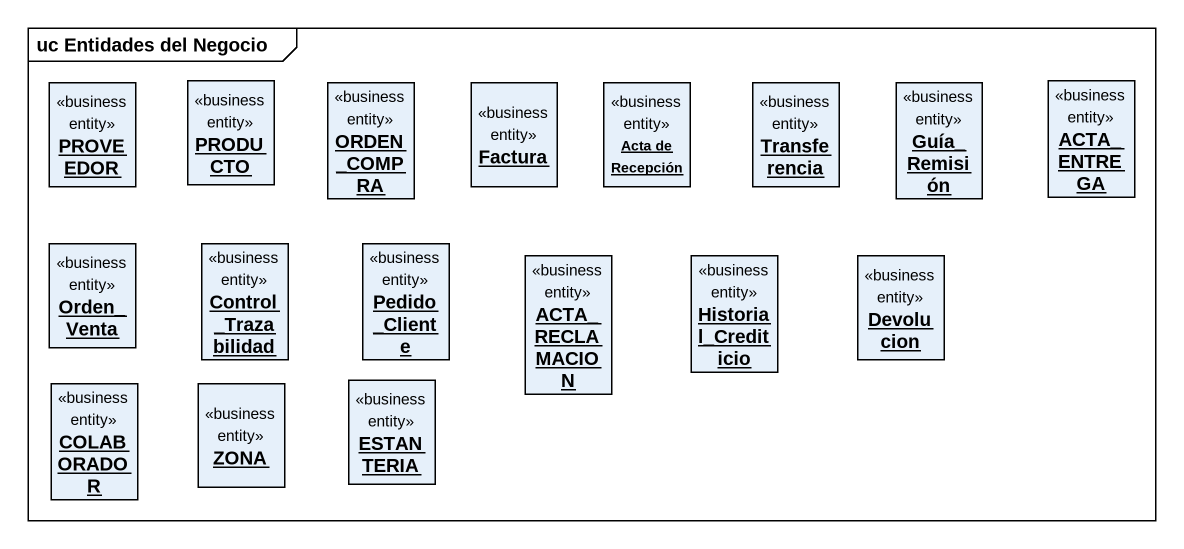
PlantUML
@startuml
mainframe uc Entidades del Negocio
hide circle
hide empty members
object PROVEEDOR <<business entity>>
object PRODUCTO <<business entity>>
object ORDEN_COMPRA <<business entity>>
object Factura <<business entity>>
object "Acta de Recepción" as Acta_de_Recepción <<business entity>>
object Transferencia <<business entity>>
object Guía_Remisión <<business entity>>
object ACTA_ENTREGA <<business entity>>
object Orden_Venta <<business entity>>
object Control_Trazabilidad <<business entity>>
object Pedido_Cliente <<business entity>>
object ACTA_RECLAMACION <<business entity>>
object Historial_Crediticio <<business entity>>
object Devolucion <<business entity>>
object COLABORADOR <<business entity>>
object ZONA <<business entity>>
object ESTANTERIA <<business entity>>
@enduml
